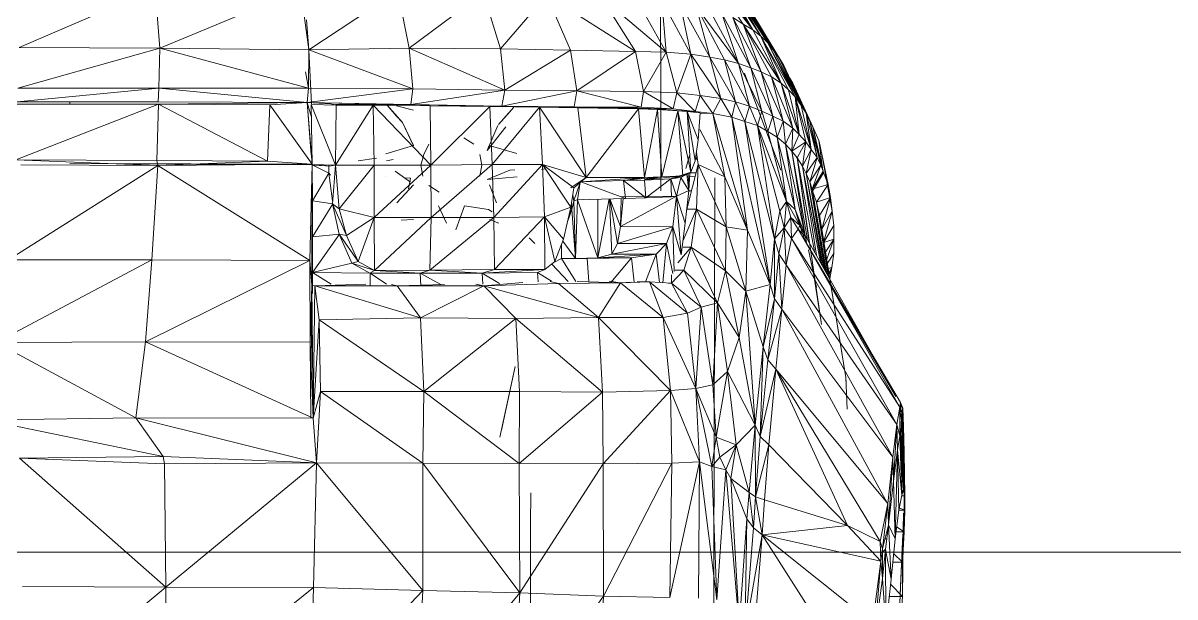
# Model space of a CAD drawing. Header units: inches. Extents: x 1747 to 7606, y -251 to 585.
# Drawn here: x 4778.48 to 4809.04, y -1.18 to 14.04 of the extents above; entities that cross this region are included whole.
import ezdxf

# ---------------------------------------------------------------- set-up
doc = ezdxf.new("R2010")
doc.units = ezdxf.units.IN
doc.header["$MEASUREMENT"] = 0
doc.linetypes.add('Aligning Line 1_8_', pattern=[0.25, 0.125, -0.125])
doc.linetypes.add('Grid Line 1_2_', pattern=[0.875, 0.5, -0.125, 0.125, -0.125])
for name, color, linetype, lineweight in [('0-3', 10, 'Continuous', 5), ('0-4', 7, 'Continuous', 9), ('A-FLOR-LEVL-1', 51, 'Grid Line 1_2_', 9), ('A-GENM', 5, 'Continuous', 9), ('G-ANNO-SYMB', 111, 'Aligning Line 1_8_', 9), ('G-ANNO-SYMB-1', 147, 'Aligning Line 1_8_', 9)]:
    doc.layers.add(name, color=color, linetype=linetype, lineweight=lineweight)

# ---------------------------------------------------------------- blocks, each defined once
blk = doc.blocks.new('CTR - 2nd Phase_rvt-2-BUILDING ELEVATION - NORTH')
at = {"layer": 'A-FLOR-LEVL-1'}
blk.add_line((-12558.481, 0), (-9609.49, 0), dxfattribs=at)
blk = doc.blocks.new('Land_Rover_Evoque_-_SUV_Car_Vehicle_Automobile_13067 - Land Rover EVOQUE_dwg-1230547-BUILDING ELEVATION - NORTH')
at = {"layer": 'A-GENM'}
for p, q in [((-12396.03, 15.885), (-12396.026, 12.101)), ((-12394.725, 15.335), (-12393.838, 14.01)), ((-12394.725, 15.335), (-12393.584, 13.859)), ((-12393.584, 13.859), (-12394.471, 15.185)), ((-12393.584, 13.859), (-12394.256, 15.034)), ((-12394.256, 15.034), (-12393.37, 13.69)), ((-12409.444, 14.943), (-12413.045, 13.384)), ((-12409.444, 14.943), (-12409.313, 13.367)), ((-12405.575, 14.925), (-12409.313, 13.367)), ((-12405.367, 13.33), (-12405.575, 14.925)), ((-12405.367, 13.33), (-12403.002, 14.889)), ((-12402.697, 13.37), (-12403.002, 14.889)), ((-12400.738, 14.833), (-12402.697, 13.37)), ((-12400.278, 13.353), (-12400.738, 14.833)), ((-12400.278, 13.353), (-12399.055, 14.777)), ((-12398.421, 13.316), (-12399.055, 14.777)), ((-12399.055, 14.777), (-12396.698, 13.28)), ((-12397.603, 14.721), (-12395.885, 13.263)), ((-12397.603, 14.721), (-12396.698, 13.28)), ((-12396.674, 14.684), (-12395.885, 13.263)), ((-12394.061, 14.864), (-12393.037, 13.311)), ((-12394.061, 14.864), (-12393.194, 13.52)), ((-12394.061, 14.864), (-12393.37, 13.69)), ((-12393.885, 14.675), (-12392.88, 13.103)), ((-12393.885, 14.675), (-12393.037, 13.311)), ((-12395.996, 14.629), (-12395.226, 13.207)), ((-12395.996, 14.629), (-12395.885, 13.263)), ((-12394.721, 13.133), (-12395.511, 14.554)), ((-12395.511, 14.554), (-12395.226, 13.207)), ((-12394.333, 13.058), (-12395.084, 14.479)), ((-12393.963, 12.964), (-12395.084, 14.479)), ((-12395.084, 14.479), (-12394.721, 13.133)), ((-12393.963, 12.964), (-12394.734, 14.386)), ((-12393.747, 14.486), (-12392.761, 12.914)), ((-12393.747, 14.486), (-12392.88, 13.103)), ((-12405.422, 14.119), (-12405.367, 13.33)), ((-12393.963, 12.964), (-12394.403, 14.292)), ((-12394.403, 14.292), (-12393.633, 12.852)), ((-12393.633, 12.852), (-12394.111, 14.18)), ((-12394.111, 14.18), (-12393.36, 12.74)), ((-12394.111, 14.18), (-12393.838, 14.01)), ((-12393.609, 14.316), (-12392.761, 12.914)), ((-12393.36, 12.74), (-12393.838, 14.01)), ((-12393.838, 14.01), (-12393.087, 12.607)), ((-12393.838, 14.01), (-12392.833, 12.438)), ((-12393.838, 14.01), (-12393.584, 13.859)), ((-12392.833, 12.438), (-12393.584, 13.859)), ((-12393.584, 13.859), (-12393.37, 13.69)), ((-12392.833, 12.438), (-12393.37, 13.69)), ((-12393.194, 13.52), (-12393.37, 13.69)), ((-12392.461, 12.079), (-12393.37, 13.69)), ((-12393.37, 13.69), (-12392.637, 12.268)), ((-12393.037, 13.311), (-12393.194, 13.52)), ((-12392.305, 11.851), (-12393.194, 13.52)), ((-12393.194, 13.52), (-12392.461, 12.079)), ((-12409.313, 13.367), (-12413.086, 12.308)), ((-12409.313, 13.367), (-12413.045, 13.384)), ((-12409.313, 13.367), (-12409.344, 12.31)), ((-12405.369, 12.312), (-12409.313, 13.367)), ((-12405.367, 13.33), (-12409.313, 13.367)), ((-12405.369, 12.312), (-12405.367, 13.33)), ((-12405.369, 12.312), (-12405.367, 13.33)), ((-12405.367, 13.33), (-12402.697, 13.37)), ((-12405.367, 13.33), (-12402.602, 12.294)), ((-12405.292, 11.89), (-12405.367, 13.33)), ((-12400.278, 13.353), (-12402.697, 13.37)), ((-12402.697, 13.37), (-12400.165, 12.258)), ((-12402.697, 13.37), (-12402.602, 12.294)), ((-12400.278, 13.353), (-12398.421, 13.316)), ((-12400.278, 13.353), (-12400.165, 12.258)), ((-12398.421, 13.316), (-12400.165, 12.258)), ((-12398.421, 13.316), (-12396.698, 13.28)), ((-12398.421, 13.316), (-12398.249, 12.24)), ((-12396.698, 13.28), (-12398.249, 12.24)), ((-12395.885, 13.263), (-12396.698, 13.28)), ((-12396.698, 13.28), (-12396.488, 12.223)), ((-12395.885, 13.263), (-12396.488, 12.223)), ((-12395.226, 13.207), (-12395.885, 13.263)), ((-12395.885, 13.263), (-12395.597, 12.186)), ((-12395.226, 13.207), (-12395.597, 12.186)), ((-12394.721, 13.133), (-12395.226, 13.207)), ((-12395.226, 13.207), (-12394.977, 12.112)), ((-12395.226, 13.207), (-12394.433, 12.038)), ((-12392.88, 13.103), (-12393.037, 13.311)), ((-12392.167, 11.643), (-12393.037, 13.311)), ((-12393.037, 13.311), (-12392.305, 11.851)), ((-12394.333, 13.058), (-12394.721, 13.133)), ((-12394.721, 13.133), (-12394.433, 12.038)), ((-12394.721, 13.133), (-12394.044, 11.944)), ((-12394.333, 13.058), (-12393.963, 12.964)), ((-12394.333, 13.058), (-12394.044, 11.944)), ((-12394.333, 13.058), (-12393.675, 11.831)), ((-12393.963, 12.964), (-12393.633, 12.852)), ((-12393.963, 12.964), (-12393.675, 11.831)), ((-12393.963, 12.964), (-12393.345, 11.699)), ((-12393.633, 12.852), (-12393.36, 12.74)), ((-12393.633, 12.852), (-12393.345, 11.699)), ((-12393.633, 12.852), (-12393.053, 11.568)), ((-12392.761, 12.914), (-12392.88, 13.103)), ((-12392.069, 11.435), (-12392.88, 13.103)), ((-12392.88, 13.103), (-12392.167, 11.643)), ((-12392.761, 12.914), (-12392.069, 11.435)), ((-12405.369, 12.312), (-12405.449, 12.743)), ((-12393.765, 12.61), (-12393.805, 12.704)), ((-12392.842, 10.131), (-12393.805, 12.704)), ((-12393.765, 12.61), (-12392.842, 10.131)), ((-12393.36, 12.74), (-12393.087, 12.607)), ((-12393.36, 12.74), (-12393.053, 11.568)), ((-12393.36, 12.74), (-12392.78, 11.436)), ((-12393.087, 12.607), (-12392.833, 12.438)), ((-12393.087, 12.607), (-12392.78, 11.436)), ((-12393.087, 12.607), (-12392.526, 11.247)), ((-12392.602, 12.573), (-12392.525, 12.44)), ((-12413.097, 11.944), (-12409.344, 12.31)), ((-12413.086, 12.308), (-12409.344, 12.31)), ((-12409.344, 12.31), (-12409.364, 11.945)), ((-12405.369, 12.312), (-12409.344, 12.31)), ((-12405.409, 11.927), (-12409.344, 12.31)), ((-12405.369, 12.312), (-12405.409, 11.927)), ((-12405.409, 11.927), (-12405.369, 12.312)), ((-12405.409, 11.927), (-12402.602, 12.294)), ((-12405.369, 12.312), (-12402.602, 12.294)), ((-12402.661, 11.872), (-12402.602, 12.294)), ((-12402.661, 11.872), (-12400.165, 12.258)), ((-12400.165, 12.258), (-12402.602, 12.294)), ((-12400.243, 11.835), (-12400.165, 12.258)), ((-12400.243, 11.835), (-12398.249, 12.24)), ((-12398.249, 12.24), (-12400.165, 12.258)), ((-12398.327, 11.818), (-12398.249, 12.24)), ((-12396.546, 11.801), (-12398.249, 12.24)), ((-12396.488, 12.223), (-12398.249, 12.24)), ((-12392.833, 12.438), (-12392.637, 12.268)), ((-12392.833, 12.438), (-12392.526, 11.247)), ((-12392.833, 12.438), (-12392.35, 11.077)), ((-12392.461, 12.079), (-12392.637, 12.268)), ((-12392.637, 12.268), (-12392.35, 11.077)), ((-12392.578, 12.522), (-12392.525, 12.44)), ((-12391.989, 11.283), (-12392.525, 12.44)), ((-12413.097, 11.944), (-12409.364, 11.945)), ((-12411.702, 11.886), (-12411.702, 11.944)), ((-12405.409, 11.927), (-12409.364, 11.945)), ((-12405.409, 11.927), (-12409.354, 11.887)), ((-12405.409, 11.927), (-12406.395, 11.87)), ((-12405.409, 11.927), (-12402.874, 11.872)), ((-12405.409, 11.927), (-12402.661, 11.872)), ((-12405.409, 11.927), (-12405.277, 10.295)), ((-12405.409, 11.927), (-12405.277, 10.295)), ((-12405.409, 11.927), (-12405.277, 10.295)), ((-12405.409, 11.927), (-12405.317, 10.792)), ((-12405.409, 11.927), (-12405.297, 10.539)), ((-12405.409, 11.927), (-12404.788, 11.89)), ((-12405.409, 11.927), (-12405.293, 11.54)), ((-12396.546, 11.801), (-12396.488, 12.223)), ((-12395.694, 11.764), (-12396.488, 12.223)), ((-12395.597, 12.186), (-12396.488, 12.223)), ((-12396.02, 9.585), (-12396.026, 12.101)), ((-12396.022, 10.065), (-12396.026, 12.101)), ((-12395.694, 11.764), (-12395.597, 12.186)), ((-12395.112, 11.69), (-12395.597, 12.186)), ((-12395.597, 12.186), (-12394.977, 12.112)), ((-12395.112, 11.69), (-12394.977, 12.112)), ((-12394.646, 11.634), (-12394.977, 12.112)), ((-12394.977, 12.112), (-12394.433, 12.038)), ((-12394.646, 11.634), (-12394.433, 12.038)), ((-12394.142, 11.541), (-12394.433, 12.038)), ((-12394.433, 12.038), (-12394.044, 11.944)), ((-12394.142, 11.541), (-12394.044, 11.944)), ((-12393.793, 11.428), (-12394.044, 11.944)), ((-12394.044, 11.944), (-12393.675, 11.831)), ((-12392.305, 11.851), (-12392.461, 12.079)), ((-12392.461, 12.079), (-12392.35, 11.077)), ((-12392.461, 12.079), (-12392.174, 10.888)), ((-12392.461, 12.079), (-12392.036, 10.68)), ((-12413.139, 10.406), (-12409.354, 11.887)), ((-12413.097, 11.886), (-12409.354, 11.887)), ((-12409.396, 10.389), (-12409.354, 11.887)), ((-12406.395, 11.87), (-12409.354, 11.887)), ((-12406.456, 10.371), (-12409.354, 11.887)), ((-12406.395, 11.87), (-12406.456, 10.371)), ((-12405.277, 10.295), (-12406.395, 11.87)), ((-12405.298, 11.878), (-12404.64, 11.859)), ((-12405.275, 10.265), (-12405.298, 11.878)), ((-12404.656, 10.264), (-12405.298, 11.878)), ((-12405.275, 10.283), (-12405.298, 11.878)), ((-12404.788, 11.89), (-12404.654, 11.871)), ((-12404.656, 10.264), (-12403.654, 11.859)), ((-12404.656, 10.264), (-12404.64, 11.859)), ((-12402.874, 11.872), (-12404.654, 11.872)), ((-12403.654, 11.859), (-12404.64, 11.859)), ((-12402.147, 11.84), (-12403.654, 11.859)), ((-12402.124, 10.264), (-12403.654, 11.859)), ((-12403.654, 11.859), (-12403.632, 10.264)), ((-12402.879, 11.4), (-12403.284, 11.859)), ((-12403.284, 11.859), (-12403.033, 11.571)), ((-12402.589, 11.725), (-12403.033, 11.84)), ((-12402.874, 11.872), (-12400.494, 11.836)), ((-12402.874, 11.872), (-12402.661, 11.872)), ((-12402.874, 11.872), (-12400.243, 11.835)), ((-12402.661, 11.872), (-12400.243, 11.835)), ((-12400.561, 11.821), (-12402.147, 11.84)), ((-12402.124, 10.264), (-12402.147, 11.84)), ((-12400.561, 11.821), (-12402.124, 10.264)), ((-12401.854, 11.837), (-12401.912, 11.84)), ((-12399.247, 11.803), (-12400.561, 11.821)), ((-12400.5, 10.284), (-12400.561, 11.821)), ((-12399.247, 11.803), (-12400.5, 10.284)), ((-12400.494, 11.836), (-12398.598, 11.799)), ((-12400.243, 11.835), (-12400.494, 11.836)), ((-12400.327, 11.342), (-12399.92, 11.803)), ((-12400.243, 11.835), (-12398.598, 11.799)), ((-12400.243, 11.835), (-12398.327, 11.818)), ((-12400.229, 11.817), (-12400.153, 11.822)), ((-12400.095, 11.61), (-12399.92, 11.803)), ((-12398.222, 11.784), (-12399.247, 11.803)), ((-12398.005, 9.939), (-12399.247, 11.803)), ((-12399.247, 11.803), (-12399.166, 10.285)), ((-12398.598, 11.799), (-12398.327, 11.818)), ((-12398.598, 11.799), (-12396.546, 11.801)), ((-12398.598, 11.799), (-12396.875, 11.782)), ((-12398.327, 11.818), (-12396.546, 11.801)), ((-12396.618, 11.765), (-12398.222, 11.784)), ((-12398.005, 9.939), (-12398.222, 11.784)), ((-12396.618, 11.765), (-12398.005, 9.939)), ((-12396.546, 11.801), (-12396.875, 11.782)), ((-12396.875, 11.782), (-12396.081, 11.745)), ((-12396.875, 11.782), (-12395.694, 11.764)), ((-12396.116, 11.747), (-12396.618, 11.765)), ((-12396.46, 9.94), (-12396.618, 11.765)), ((-12396.546, 11.801), (-12395.694, 11.764)), ((-12396.116, 11.747), (-12396.46, 9.94)), ((-12395.576, 11.71), (-12396.116, 11.747)), ((-12395.996, 9.96), (-12396.116, 11.747)), ((-12395.694, 11.764), (-12396.081, 11.745)), ((-12396.081, 11.745), (-12395.112, 11.69)), ((-12395.576, 11.71), (-12395.996, 9.96)), ((-12395.694, 11.764), (-12395.112, 11.69)), ((-12395.576, 11.71), (-12395.325, 11.692)), ((-12395.576, 11.71), (-12395.437, 9.981)), ((-12395.576, 11.71), (-12395.225, 10.078)), ((-12395.325, 11.692), (-12394.978, 11.654)), ((-12395.225, 10.078), (-12395.325, 11.692)), ((-12395.325, 11.692), (-12395.11, 10.385)), ((-12395.325, 11.692), (-12395.034, 10.943)), ((-12395.112, 11.69), (-12395.306, 11.69)), ((-12395.112, 11.69), (-12395.161, 11.674)), ((-12395.112, 11.69), (-12394.646, 11.634)), ((-12395.034, 10.943), (-12394.978, 11.654)), ((-12394.979, 11.645), (-12394.646, 11.634)), ((-12394.646, 11.634), (-12393.724, 8.542)), ((-12394.646, 11.634), (-12394.322, 9.962)), ((-12394.646, 11.634), (-12394.142, 11.541)), ((-12393.793, 11.428), (-12393.675, 11.831)), ((-12393.462, 11.315), (-12393.675, 11.831)), ((-12393.675, 11.831), (-12393.345, 11.699)), ((-12393.462, 11.315), (-12393.345, 11.699)), ((-12393.188, 11.164), (-12393.345, 11.699)), ((-12393.345, 11.699), (-12393.053, 11.568)), ((-12392.167, 11.643), (-12392.305, 11.851)), ((-12392.305, 11.851), (-12392.036, 10.68)), ((-12392.069, 11.435), (-12392.167, 11.643)), ((-12392.167, 11.643), (-12392.036, 10.68)), ((-12392.167, 11.643), (-12391.88, 10.471)), ((-12403.033, 11.571), (-12402.878, 11.398)), ((-12402.879, 11.4), (-12402.586, 10.784)), ((-12402.879, 11.4), (-12402.586, 10.784)), ((-12402.879, 11.4), (-12402.588, 10.786)), ((-12402.878, 11.398), (-12402.586, 10.784)), ((-12400.635, 10.652), (-12400.345, 11.322)), ((-12400.327, 11.342), (-12400.095, 11.61)), ((-12393.126, 7.103), (-12394.142, 11.541)), ((-12393.724, 8.542), (-12394.142, 11.541)), ((-12394.142, 11.541), (-12393.793, 11.428)), ((-12393.126, 7.103), (-12393.793, 11.428)), ((-12393.793, 11.428), (-12393.006, 8.316)), ((-12393.793, 11.428), (-12393.462, 11.315)), ((-12393.006, 8.316), (-12393.462, 11.315)), ((-12393.462, 11.315), (-12392.867, 9.048)), ((-12393.462, 11.315), (-12392.689, 9.301)), ((-12393.462, 11.315), (-12393.188, 11.164)), ((-12393.188, 11.164), (-12393.053, 11.568)), ((-12392.935, 11.013), (-12393.053, 11.568)), ((-12393.053, 11.568), (-12392.78, 11.436)), ((-12392.935, 11.013), (-12392.78, 11.436)), ((-12392.72, 10.824), (-12392.78, 11.436)), ((-12392.78, 11.436), (-12392.526, 11.247)), ((-12391.989, 11.283), (-12392.116, 11.512)), ((-12391.989, 11.283), (-12392.069, 11.435)), ((-12392.069, 11.435), (-12391.88, 10.471)), ((-12392.069, 11.435), (-12391.78, 10.263)), ((-12400.635, 10.652), (-12400.133, 11.284)), ((-12394.993, 11.217), (-12394.322, 9.962)), ((-12392.689, 9.301), (-12393.188, 11.164)), ((-12393.188, 11.164), (-12392.935, 11.013)), ((-12392.72, 10.824), (-12392.935, 11.013)), ((-12392.689, 9.301), (-12392.935, 11.013)), ((-12392.935, 11.013), (-12392.456, 9.092)), ((-12392.72, 10.824), (-12392.526, 11.247)), ((-12392.544, 10.635), (-12392.526, 11.247)), ((-12392.544, 10.635), (-12392.35, 11.077)), ((-12392.526, 11.247), (-12392.35, 11.077)), ((-12392.35, 11.077), (-12392.174, 10.888)), ((-12391.989, 11.283), (-12391.832, 10.923)), ((-12391.721, 10.112), (-12391.989, 11.283)), ((-12391.989, 11.283), (-12391.78, 10.263)), ((-12402.588, 10.786), (-12403.321, 10.572)), ((-12402.181, 10.823), (-12402.315, 10.553)), ((-12400.983, 10.823), (-12401.253, 10.996)), ((-12400.635, 10.652), (-12400.576, 10.785)), ((-12400.576, 10.785), (-12399.842, 10.574)), ((-12395.11, 10.385), (-12395.034, 10.943)), ((-12392.203, 8.442), (-12392.72, 10.824)), ((-12392.544, 10.635), (-12392.72, 10.824)), ((-12392.72, 10.824), (-12392.456, 9.092)), ((-12392.544, 10.635), (-12392.174, 10.888)), ((-12392.407, 10.465), (-12392.174, 10.888)), ((-12392.269, 10.238), (-12392.174, 10.888)), ((-12392.174, 10.888), (-12392.036, 10.68)), ((-12391.832, 10.923), (-12391.752, 10.562)), ((-12391.724, 10.13), (-12391.832, 10.923)), ((-12391.825, 10.894), (-12391.582, 9.751)), ((-12413.139, 10.406), (-12409.367, 10.254)), ((-12413.139, 10.406), (-12409.396, 10.389)), ((-12403.572, 10.457), (-12404.054, 10.379)), ((-12403.127, 10.419), (-12403.302, 10.381)), ((-12402.315, 10.553), (-12402.393, 10.266)), ((-12400.769, 10.266), (-12400.827, 10.554)), ((-12395.359, 10.175), (-12395.262, 10.52)), ((-12395.053, 10.406), (-12395.1, 10.457)), ((-12395.056, 10.422), (-12395.099, 10.468)), ((-12395.081, 10.602), (-12395.037, 10.288)), ((-12392.407, 10.465), (-12392.544, 10.635)), ((-12392.129, 8.296), (-12392.544, 10.635)), ((-12392.203, 8.442), (-12392.544, 10.635)), ((-12392.165, 8.786), (-12392.407, 10.465)), ((-12392.407, 10.465), (-12391.76, 6.045)), ((-12391.948, 7.975), (-12392.407, 10.465)), ((-12392.407, 10.465), (-12392.269, 10.238)), ((-12392.407, 10.465), (-12392.088, 8.222)), ((-12392.269, 10.238), (-12392.036, 10.68)), ((-12392.17, 10.049), (-12392.036, 10.68)), ((-12392.17, 10.049), (-12391.88, 10.471)), ((-12392.072, 9.821), (-12391.88, 10.471)), ((-12392.036, 10.68), (-12391.88, 10.471)), ((-12391.88, 10.471), (-12391.78, 10.263)), ((-12391.752, 10.562), (-12391.69, 10.221)), ((-12391.752, 10.562), (-12391.48, 9.049)), ((-12391.752, 10.562), (-12391.582, 9.751)), ((-12391.752, 10.562), (-12391.705, 10.329)), ((-12413.328, 7.755), (-12409.367, 10.254)), ((-12413.003, 10.272), (-12409.367, 10.254)), ((-12413.003, 10.272), (-12409.367, 10.254)), ((-12413.003, 10.272), (-12409.367, 10.254)), ((-12405.277, 10.295), (-12411.705, 10.313)), ((-12405.276, 10.276), (-12411.705, 10.313)), ((-12409.367, 10.254), (-12409.527, 7.757)), ((-12406.456, 10.371), (-12409.396, 10.389)), ((-12409.367, 10.254), (-12409.396, 10.389)), ((-12406.456, 10.371), (-12409.367, 10.254)), ((-12405.277, 10.295), (-12409.367, 10.254)), ((-12405.277, 10.295), (-12409.367, 10.254)), ((-12405.277, 10.295), (-12409.367, 10.254)), ((-12405.339, 7.739), (-12409.367, 10.254)), ((-12405.281, 10.295), (-12406.456, 10.371)), ((-12405.277, 10.295), (-12405.339, 7.739)), ((-12405.276, 10.276), (-12405.282, 7.087)), ((-12405.277, 10.295), (-12405.276, 10.276)), ((-12405.276, 10.276), (-12404.828, 10.053)), ((-12404.831, 10.245), (-12405.275, 10.283)), ((-12404.656, 10.264), (-12405.275, 10.283)), ((-12405.275, 10.283), (-12405.275, 10.265)), ((-12405.275, 10.265), (-12405.27, 9.323)), ((-12404.9, 10.248), (-12405.275, 10.265)), ((-12404.831, 10.245), (-12404.656, 10.264)), ((-12404.828, 10.269), (-12404.828, 10.053)), ((-12404.656, 10.264), (-12404.732, 9.246)), ((-12404.656, 10.264), (-12403.632, 10.264)), ((-12404.656, 10.264), (-12404.556, 9.111)), ((-12403.632, 10.264), (-12404.556, 9.111)), ((-12402.124, 10.264), (-12403.632, 10.264)), ((-12403.632, 10.264), (-12403.628, 8.881)), ((-12402.124, 10.264), (-12403.628, 8.881)), ((-12403.068, 10.111), (-12402.67, 9.812)), ((-12402.393, 10.266), (-12402.334, 9.977)), ((-12400.5, 10.284), (-12402.124, 10.264)), ((-12402.124, 10.264), (-12402.12, 8.881)), ((-12400.5, 10.284), (-12402.12, 8.881)), ((-12400.769, 10.266), (-12400.826, 9.978)), ((-12400.634, 9.883), (-12400.034, 10.132)), ((-12399.166, 10.285), (-12400.5, 10.284)), ((-12400.458, 8.882), (-12400.5, 10.284)), ((-12399.166, 10.285), (-12400.458, 8.882)), ((-12400.034, 10.132), (-12399.899, 10.147)), ((-12399.188, 10.153), (-12399.105, 10.17)), ((-12398.005, 9.939), (-12399.166, 10.285)), ((-12399.166, 10.285), (-12398.334, 9.67)), ((-12399.166, 10.285), (-12398.41, 9.152)), ((-12399.166, 10.285), (-12399.106, 8.901)), ((-12395.037, 10.288), (-12395.33, 9.096)), ((-12395.225, 10.078), (-12395.11, 10.385)), ((-12395.079, 9.096), (-12395.037, 10.288)), ((-12394.287, 8.635), (-12395.037, 10.288)), ((-12394.322, 9.962), (-12395.037, 10.288)), ((-12391.893, 7.877), (-12392.269, 10.238)), ((-12391.787, 7.688), (-12392.269, 10.238)), ((-12392.269, 10.238), (-12392.17, 10.049)), ((-12392.072, 9.821), (-12391.78, 10.263)), ((-12392.011, 9.632), (-12391.78, 10.263)), ((-12392.011, 9.632), (-12391.721, 10.112)), ((-12391.721, 10.112), (-12391.78, 10.263)), ((-12391.717, 10.101), (-12391.582, 9.751)), ((-12391.69, 10.221), (-12391.48, 9.049)), ((-12404.828, 10.053), (-12405.27, 9.323)), ((-12404.828, 10.053), (-12404.739, 9.325)), ((-12404.828, 10.053), (-12404.792, 10.001)), ((-12403.319, 9.957), (-12403.321, 9.959)), ((-12402.662, 9.92), (-12402.804, 9.928)), ((-12402.662, 9.92), (-12402.722, 9.642)), ((-12400.634, 9.883), (-12399.84, 9.959)), ((-12398.005, 9.939), (-12398.412, 9.67)), ((-12398.005, 9.939), (-12398.334, 9.67)), ((-12398.33, 9.325), (-12398.163, 9.811)), ((-12398.234, 9.344), (-12398.16, 9.813)), ((-12396.959, 9.384), (-12398.149, 9.821)), ((-12397.021, 9.864), (-12398.145, 9.825)), ((-12396.46, 9.94), (-12398.144, 9.826)), ((-12396.46, 9.94), (-12398.005, 9.939)), ((-12395.996, 9.96), (-12397.021, 9.864)), ((-12396.46, 9.94), (-12397.021, 9.864)), ((-12396.458, 9.865), (-12397.018, 9.864)), ((-12396.418, 9.403), (-12397.018, 9.864)), ((-12396.959, 9.384), (-12397.018, 9.864)), ((-12395.996, 9.96), (-12396.46, 9.94)), ((-12395.996, 9.96), (-12396.46, 9.884)), ((-12395.763, 9.904), (-12396.458, 9.865)), ((-12396.418, 9.403), (-12396.458, 9.865)), ((-12396.418, 9.403), (-12395.763, 9.904)), ((-12395.437, 9.981), (-12396.396, 9.89)), ((-12395.996, 9.96), (-12395.437, 9.981)), ((-12395.225, 10.078), (-12395.766, 9.904)), ((-12395.437, 9.981), (-12395.766, 9.904)), ((-12395.493, 9.944), (-12395.763, 9.904)), ((-12395.607, 9.443), (-12395.763, 9.904)), ((-12395.743, 9.424), (-12395.763, 9.904)), ((-12395.607, 9.443), (-12395.493, 9.944)), ((-12395.225, 10.078), (-12395.496, 9.944)), ((-12395.28, 9.598), (-12395.493, 9.944)), ((-12395.437, 9.981), (-12395.225, 10.078)), ((-12395.28, 9.598), (-12395.338, 10.022)), ((-12395.28, 9.598), (-12395.296, 10.042)), ((-12395.28, 9.598), (-12395.256, 10.062)), ((-12395.119, 9.957), (-12395.261, 9.974)), ((-12395.251, 10.064), (-12395.092, 10.064)), ((-12394.619, -0.556), (-12394.595, 9.935)), ((-12394.287, 8.635), (-12394.322, 9.962)), ((-12393.724, 8.542), (-12394.322, 9.962)), ((-12391.75, 7.623), (-12392.17, 10.049)), ((-12391.705, 7.543), (-12392.17, 10.049)), ((-12392.17, 10.049), (-12392.072, 9.821)), ((-12392.011, 9.632), (-12392.072, 9.821)), ((-12391.67, 7.48), (-12392.072, 9.821)), ((-12391.998, 9.582), (-12391.708, 10.062)), ((-12403.028, 9.266), (-12402.586, 9.749)), ((-12402.18, 9.729), (-12401.908, 9.555)), ((-12400.38, 9.268), (-12400.574, 9.747)), ((-12398.334, 9.67), (-12398.41, 9.152)), ((-12395.607, 9.443), (-12395.28, 9.598)), ((-12395.374, 8.733), (-12395.28, 9.598)), ((-12395.282, 9.584), (-12395.21, 9.584)), ((-12392.011, 9.632), (-12391.628, 7.406)), ((-12392.011, 9.632), (-12391.653, 7.45)), ((-12391.616, 7.385), (-12391.998, 9.582)), ((-12391.996, 9.586), (-12391.893, 9.29)), ((-12391.959, 9.646), (-12391.582, 9.751)), ((-12391.893, 9.29), (-12391.582, 9.751)), ((-12391.521, 9.41), (-12391.582, 9.751)), ((-12405.27, 9.323), (-12405.269, 8.363)), ((-12405.27, 9.323), (-12404.729, 9.246)), ((-12404.729, 9.246), (-12405.269, 8.363)), ((-12404.556, 8.44), (-12404.732, 9.246)), ((-12404.362, 8.401), (-12404.732, 9.246)), ((-12404.556, 9.111), (-12404.732, 9.246)), ((-12401.927, 9.192), (-12401.926, 9.19)), ((-12401.927, 9.192), (-12401.926, 9.19)), ((-12401.714, 8.729), (-12401.926, 9.19)), ((-12401.461, 8.556), (-12401.231, 9.191)), ((-12401.461, 8.555), (-12401.23, 9.19)), ((-12401.231, 9.191), (-12400.592, 9.094)), ((-12398.394, 9.26), (-12398.388, 9.094)), ((-12398.33, 9.325), (-12398.388, 9.094)), ((-12398.33, 9.325), (-12398.363, 9.469)), ((-12398.234, 9.344), (-12398.33, 9.325)), ((-12398.288, 7.788), (-12398.33, 9.325)), ((-12398.288, 7.788), (-12398.234, 9.344)), ((-12396.959, 9.384), (-12398.234, 9.344)), ((-12398.08, 9.356), (-12398.234, 9.344)), ((-12397.691, 7.809), (-12398.234, 9.344)), ((-12397.691, 7.809), (-12397.694, 9.361)), ((-12397.691, 7.809), (-12397.392, 9.37)), ((-12397.325, 7.905), (-12397.384, 9.371)), ((-12397.379, 9.371), (-12397.171, 8.194)), ((-12397.373, 9.371), (-12397.095, 8.637)), ((-12395.607, 9.443), (-12397.095, 8.637)), ((-12397.023, 9.382), (-12397.095, 8.637)), ((-12397.078, 9.38), (-12397.095, 8.637)), ((-12395.607, 9.443), (-12397.076, 9.424)), ((-12396.418, 9.403), (-12396.959, 9.384)), ((-12395.743, 9.424), (-12396.418, 9.403)), ((-12395.607, 9.443), (-12395.743, 9.424)), ((-12395.607, 9.443), (-12395.702, 8.636)), ((-12395.607, 9.443), (-12395.488, 7.888)), ((-12395.607, 9.443), (-12395.374, 8.733)), ((-12392.867, 9.048), (-12392.689, 9.301)), ((-12392.751, 8.607), (-12392.689, 9.301)), ((-12392.34, 8.67), (-12392.689, 9.301)), ((-12392.574, 8.878), (-12392.689, 9.301)), ((-12392.689, 9.301), (-12392.456, 9.092)), ((-12391.521, 9.41), (-12391.893, 9.29)), ((-12391.588, 7.335), (-12391.893, 9.29)), ((-12391.812, 8.929), (-12391.893, 9.29)), ((-12391.893, 9.29), (-12391.553, 7.273)), ((-12391.893, 9.29), (-12391.569, 7.302)), ((-12391.521, 9.41), (-12391.812, 8.929)), ((-12391.751, 8.569), (-12391.521, 9.41)), ((-12391.48, 9.049), (-12391.521, 9.41)), ((-12403.628, 8.881), (-12404.556, 9.111)), ((-12404.362, 8.401), (-12404.556, 9.111)), ((-12403.628, 8.881), (-12404.362, 8.401)), ((-12403.628, 8.881), (-12404.052, 7.709)), ((-12403.628, 8.881), (-12402.12, 8.881)), ((-12403.628, 8.881), (-12403.625, 7.478)), ((-12402.12, 8.881), (-12403.625, 7.478)), ((-12400.458, 8.882), (-12402.157, 7.479)), ((-12402.12, 8.881), (-12402.157, 7.479)), ((-12400.458, 8.882), (-12402.12, 8.881)), ((-12400.592, 9.094), (-12400.502, 9.026)), ((-12399.106, 8.901), (-12400.458, 8.882)), ((-12400.436, 7.499), (-12400.458, 8.882)), ((-12399.106, 8.901), (-12400.436, 7.499)), ((-12398.41, 9.152), (-12399.106, 8.901)), ((-12399.106, 8.901), (-12398.602, 8.306)), ((-12399.106, 8.901), (-12398.832, 7.71)), ((-12399.106, 8.901), (-12399.102, 7.499)), ((-12398.41, 9.152), (-12398.602, 8.306)), ((-12398.388, 9.094), (-12398.492, 8.789)), ((-12398.388, 9.094), (-12398.439, 9.024)), ((-12398.388, 9.094), (-12398.408, 9.165)), ((-12398.288, 7.788), (-12398.388, 9.094)), ((-12395.079, 9.096), (-12395.439, 8.256)), ((-12395.342, 9.027), (-12395.33, 9.096)), ((-12395.079, 9.096), (-12395.33, 9.096)), ((-12395.217, 8.096), (-12395.079, 9.096)), ((-12394.309, 7.463), (-12395.079, 9.096)), ((-12394.287, 8.635), (-12395.079, 9.096)), ((-12393.006, 8.316), (-12392.867, 9.048)), ((-12392.751, 8.607), (-12392.867, 9.048)), ((-12392.574, 8.878), (-12392.751, 8.607)), ((-12392.34, 8.67), (-12392.574, 8.878)), ((-12392.381, 8.571), (-12392.574, 8.878)), ((-12392.574, 8.878), (-12392.559, 8.319)), ((-12392.289, 8.579), (-12392.456, 9.092)), ((-12392.203, 8.442), (-12392.456, 9.092)), ((-12392.34, 8.67), (-12392.456, 9.092)), ((-12391.812, 8.929), (-12391.12, 4.632)), ((-12391.812, 8.929), (-12391.537, 7.244)), ((-12391.751, 8.569), (-12391.812, 8.929)), ((-12391.751, 8.569), (-12391.48, 9.049)), ((-12391.48, 9.049), (-12391.7, 8.243)), ((-12391.48, 9.049), (-12391.437, 8.67)), ((-12402.911, 8.805), (-12402.59, 8.824)), ((-12400.321, 8.729), (-12400.572, 8.826)), ((-12397.095, 8.637), (-12397.171, 8.194)), ((-12395.702, 8.636), (-12397.171, 8.194)), ((-12395.702, 8.636), (-12397.095, 8.637)), ((-12395.875, 8.194), (-12395.702, 8.636)), ((-12395.668, 7.451), (-12395.702, 8.636)), ((-12395.702, 8.636), (-12395.488, 7.888)), ((-12395.488, 7.888), (-12395.374, 8.733)), ((-12394.309, 7.463), (-12394.287, 8.635)), ((-12393.767, 6.927), (-12394.287, 8.635)), ((-12394.287, 8.635), (-12393.724, 8.542)), ((-12392.751, 8.607), (-12393.006, 8.316)), ((-12392.751, 8.607), (-12392.89, 7.913)), ((-12392.559, 8.319), (-12392.751, 8.607)), ((-12392.751, 8.607), (-12392.697, 7.624)), ((-12392.381, 8.571), (-12392.559, 8.319)), ((-12392.34, 8.67), (-12392.381, 8.571)), ((-12392.381, 8.571), (-12389.79, 4.136)), ((-12392.381, 8.571), (-12389.664, 3.971)), ((-12392.167, 8.362), (-12392.381, 8.571)), ((-12392.381, 8.571), (-12389.685, 3.854)), ((-12392.188, 8.243), (-12392.34, 8.67)), ((-12392.167, 8.362), (-12392.34, 8.67)), ((-12391.751, 8.569), (-12391.12, 4.632)), ((-12391.698, 8.229), (-12391.437, 8.67)), ((-12391.437, 8.67), (-12391.435, 8.309)), ((-12405.269, 8.363), (-12404.553, 8.44)), ((-12405.269, 8.363), (-12405.267, 7.421)), ((-12404.553, 8.44), (-12405.267, 7.421)), ((-12404.052, 7.709), (-12404.556, 8.44)), ((-12404.362, 8.401), (-12404.556, 8.44)), ((-12404.225, 7.671), (-12404.556, 8.439)), ((-12404.052, 7.709), (-12404.362, 8.401)), ((-12399.371, 8.191), (-12399.515, 8.337)), ((-12398.602, 8.306), (-12398.832, 7.71)), ((-12398.288, 7.788), (-12398.621, 8.256)), ((-12393.767, 6.927), (-12393.724, 8.542)), ((-12393.126, 7.103), (-12393.724, 8.542)), ((-12393.126, 7.103), (-12393.006, 8.316)), ((-12393.011, 6.719), (-12393.006, 8.316)), ((-12392.89, 7.913), (-12393.006, 8.316)), ((-12392.559, 8.319), (-12392.697, 7.624)), ((-12392.559, 8.319), (-12389.685, 3.854)), ((-12392.559, 8.319), (-12389.765, 3.39)), ((-12392.155, 8.227), (-12392.203, 8.442)), ((-12392.167, 8.362), (-12389.814, 4.189)), ((-12391.695, 8.214), (-12391.435, 8.309)), ((-12391.435, 8.309), (-12391.654, 7.962)), ((-12391.435, 8.309), (-12391.623, 7.772)), ((-12391.435, 8.309), (-12391.432, 7.929)), ((-12398.656, 7.788), (-12398.657, 8.164)), ((-12397.325, 7.905), (-12395.875, 8.194)), ((-12397.325, 7.905), (-12397.171, 8.194)), ((-12395.875, 8.194), (-12397.171, 8.194)), ((-12396.144, 7.905), (-12395.875, 8.194)), ((-12395.971, 7.148), (-12395.875, 8.194)), ((-12395.875, 8.194), (-12395.707, 7.398)), ((-12395.217, 8.096), (-12395.577, 7.673)), ((-12395.217, 8.096), (-12395.428, 8.096)), ((-12395.412, 7.481), (-12395.217, 8.096)), ((-12394.524, 6.616), (-12395.217, 8.096)), ((-12394.309, 7.463), (-12395.217, 8.096)), ((-12391.895, 7.022), (-12392.107, 8.019)), ((-12391.972, 7.407), (-12392.107, 8.019)), ((-12413.661, 5.565), (-12409.527, 7.757)), ((-12413.328, 7.755), (-12409.527, 7.757)), ((-12409.527, 7.757), (-12409.696, 5.586)), ((-12405.339, 7.739), (-12409.696, 5.586)), ((-12405.339, 7.739), (-12409.527, 7.757)), ((-12405.339, 7.739), (-12405.282, 7.087)), ((-12405.339, 7.739), (-12405.325, 5.569)), ((-12405.267, 7.421), (-12404.223, 7.671)), ((-12404.052, 7.709), (-12404.225, 7.671)), ((-12403.625, 7.478), (-12404.225, 7.671)), ((-12403.742, 7.402), (-12404.223, 7.67)), ((-12403.625, 7.478), (-12404.052, 7.709)), ((-12398.832, 7.71), (-12399.102, 7.499)), ((-12398.485, 7.183), (-12398.917, 7.643)), ((-12398.656, 7.788), (-12398.867, 7.683)), ((-12398.656, 7.788), (-12397.979, 7.788)), ((-12398.656, 7.788), (-12398.28, 7.183)), ((-12398.288, 7.788), (-12397.691, 7.809)), ((-12398.288, 7.788), (-12396.801, 7.808)), ((-12397.979, 7.788), (-12396.801, 7.808)), ((-12397.979, 7.788), (-12397.931, 7.184)), ((-12397.691, 7.809), (-12396.144, 7.905)), ((-12397.691, 7.809), (-12397.325, 7.905)), ((-12396.801, 7.808), (-12397.691, 7.809)), ((-12396.801, 7.808), (-12397.354, 7.158)), ((-12396.144, 7.905), (-12397.325, 7.905)), ((-12396.801, 7.808), (-12396.144, 7.905)), ((-12396.801, 7.808), (-12396.728, 7.161)), ((-12396.144, 7.905), (-12396.431, 7.171)), ((-12396.144, 7.905), (-12396.055, 7.154)), ((-12392.89, 7.913), (-12393.011, 6.719)), ((-12392.697, 7.624), (-12392.89, 7.913)), ((-12392.817, 6.45), (-12392.89, 7.913)), ((-12391.606, 7.666), (-12391.432, 7.929)), ((-12391.432, 7.929), (-12391.487, 7.549)), ((-12405.267, 7.421), (-12405.265, 6.862)), ((-12403.739, 7.402), (-12405.267, 7.421)), ((-12404.766, 7.113), (-12405.267, 7.421)), ((-12403.625, 7.478), (-12403.742, 7.402)), ((-12402.408, 7.403), (-12403.739, 7.402)), ((-12402.408, 7.403), (-12403.739, 7.402)), ((-12403.3, 7.108), (-12403.739, 7.402)), ((-12403.739, 7.402), (-12403.738, 7.068)), ((-12402.157, 7.479), (-12403.625, 7.478)), ((-12403.625, 7.478), (-12402.408, 7.403)), ((-12402.157, 7.479), (-12402.408, 7.403)), ((-12400.762, 7.403), (-12402.405, 7.403)), ((-12401.865, 7.107), (-12402.405, 7.403)), ((-12402.405, 7.403), (-12402.391, 7.069)), ((-12400.765, 7.403), (-12402.405, 7.403)), ((-12400.436, 7.499), (-12402.157, 7.479)), ((-12402.157, 7.479), (-12400.765, 7.403)), ((-12399.102, 7.499), (-12400.765, 7.403)), ((-12400.436, 7.499), (-12400.765, 7.403)), ((-12399.293, 7.423), (-12400.762, 7.403)), ((-12400.302, 7.131), (-12400.762, 7.403)), ((-12400.762, 7.403), (-12400.75, 7.115)), ((-12399.102, 7.499), (-12400.436, 7.499)), ((-12399.102, 7.499), (-12399.296, 7.423)), ((-12398.926, 7.194), (-12399.293, 7.423)), ((-12399.293, 7.423), (-12399.277, 7.172)), ((-12395.743, 7.134), (-12395.412, 7.481)), ((-12395.743, 7.134), (-12395.742, 7.36)), ((-12395.412, 7.481), (-12395.646, 7.481)), ((-12394.951, 6.5), (-12395.412, 7.481)), ((-12394.524, 6.616), (-12395.412, 7.481)), ((-12394.524, 6.616), (-12394.309, 7.463)), ((-12393.767, 6.927), (-12394.309, 7.463)), ((-12393.945, 5.696), (-12394.309, 7.463)), ((-12392.697, 7.624), (-12392.817, 6.45)), ((-12389.765, 3.39), (-12392.697, 7.624)), ((-12392.697, 7.624), (-12389.865, 2.524)), ((-12391.76, 6.045), (-12391.972, 7.407)), ((-12391.895, 7.022), (-12391.972, 7.407)), ((-12391.582, 7.524), (-12391.487, 7.549)), ((-12391.487, 7.549), (-12391.563, 7.405)), ((-12391.487, 7.549), (-12391.556, 7.363)), ((-12391.487, 7.549), (-12391.54, 7.265)), ((-12405.282, 7.087), (-12405.325, 5.569)), ((-12405.299, 4.867), (-12405.282, 7.087)), ((-12405.251, 3.561), (-12405.282, 7.087)), ((-12405.282, 7.087), (-12405.206, 7.067)), ((-12405.251, 3.561), (-12405.206, 7.067)), ((-12405.206, 7.067), (-12403.854, 7.108)), ((-12405.206, 7.067), (-12403.019, 7.069)), ((-12405.206, 7.067), (-12405.092, 6.163)), ((-12405.206, 7.067), (-12402.403, 6.222)), ((-12403.019, 7.069), (-12403.173, 7.107)), ((-12401.762, 7.107), (-12403.019, 7.069)), ((-12400.717, 7.07), (-12403.019, 7.069)), ((-12403.019, 7.069), (-12402.403, 6.222)), ((-12400.717, 7.07), (-12402.403, 6.222)), ((-12400.717, 7.07), (-12400.936, 7.109)), ((-12399.683, 7.156), (-12400.717, 7.07)), ((-12398.743, 7.13), (-12400.717, 7.07)), ((-12400.717, 7.07), (-12399.868, 6.205)), ((-12400.717, 7.07), (-12397.682, 6.226)), ((-12398.963, 7.181), (-12398.743, 7.13)), ((-12397.098, 7.151), (-12398.743, 7.13)), ((-12398.743, 7.13), (-12397.682, 6.226)), ((-12397.098, 7.151), (-12398.246, 7.183)), ((-12397.098, 7.151), (-12397.682, 6.226)), ((-12397.098, 7.151), (-12397.396, 7.19)), ((-12396.324, 7.171), (-12397.098, 7.151)), ((-12396.806, 7.164), (-12397.098, 7.151)), ((-12397.098, 7.151), (-12395.96, 6.228)), ((-12396.324, 7.171), (-12396.653, 7.171)), ((-12395.743, 7.134), (-12396.324, 7.171)), ((-12396.324, 7.171), (-12395.96, 6.228)), ((-12396.324, 7.171), (-12395.32, 6.345)), ((-12395.743, 7.134), (-12395.817, 7.134)), ((-12394.951, 6.5), (-12395.743, 7.134)), ((-12395.743, 7.134), (-12395.32, 6.345)), ((-12393.767, 6.927), (-12393.126, 7.103)), ((-12393.306, 5.448), (-12393.126, 7.103)), ((-12393.011, 6.719), (-12393.126, 7.103)), ((-12393.767, 6.927), (-12393.945, 5.696)), ((-12393.306, 5.448), (-12393.767, 6.927)), ((-12393.524, 3.372), (-12393.767, 6.927)), ((-12394.951, 6.5), (-12395.32, 6.345)), ((-12394.951, 6.5), (-12395.092, 4.347)), ((-12394.951, 6.5), (-12394.524, 6.616)), ((-12394.951, 6.5), (-12394.646, 4.444)), ((-12394.646, 4.444), (-12394.524, 6.616)), ((-12394.257, 4.792), (-12394.524, 6.616)), ((-12394.524, 6.616), (-12393.945, 5.696)), ((-12393.011, 6.719), (-12393.306, 5.448)), ((-12393.011, 6.719), (-12393.189, 5.103)), ((-12392.817, 6.45), (-12393.189, 5.103)), ((-12392.817, 6.45), (-12393.011, 6.719)), ((-12392.817, 6.45), (-12392.977, 4.854)), ((-12389.865, 2.524), (-12392.817, 6.45)), ((-12392.817, 6.45), (-12390.007, 1.297)), ((-12405.251, 3.561), (-12405.092, 6.163)), ((-12405.092, 6.163), (-12402.403, 6.222)), ((-12405.092, 6.163), (-12405.057, 4.261)), ((-12405.092, 6.163), (-12402.311, 4.263)), ((-12402.403, 6.222), (-12399.868, 6.205)), ((-12402.403, 6.222), (-12402.311, 4.263)), ((-12399.868, 6.205), (-12402.311, 4.263)), ((-12399.868, 6.205), (-12397.682, 6.226)), ((-12399.868, 6.205), (-12399.776, 4.265)), ((-12399.868, 6.205), (-12397.57, 4.247)), ((-12397.682, 6.226), (-12395.96, 6.228)), ((-12397.682, 6.226), (-12397.57, 4.247)), ((-12397.682, 6.226), (-12395.77, 4.288)), ((-12395.96, 6.228), (-12395.32, 6.345)), ((-12395.96, 6.228), (-12395.77, 4.288)), ((-12395.96, 6.228), (-12395.092, 4.347)), ((-12395.32, 6.345), (-12395.092, 4.347)), ((-12413.661, 5.565), (-12409.696, 5.586)), ((-12409.952, 3.569), (-12413.661, 5.565)), ((-12409.952, 3.569), (-12409.696, 5.586)), ((-12405.251, 3.561), (-12409.696, 5.586)), ((-12405.325, 5.569), (-12409.696, 5.586)), ((-12405.251, 3.561), (-12405.325, 5.569)), ((-12405.309, 3.571), (-12405.325, 5.569)), ((-12394.257, 4.792), (-12393.945, 5.696)), ((-12393.524, 3.372), (-12393.945, 5.696)), ((-12393.306, 5.448), (-12393.524, 3.372)), ((-12393.389, 3.075), (-12393.306, 5.448)), ((-12393.189, 5.103), (-12393.306, 5.448)), ((-12400.295, 3.053), (-12399.889, 4.925)), ((-12400.253, 3.244), (-12399.889, 4.925)), ((-12393.189, 5.103), (-12393.389, 3.075)), ((-12392.977, 4.854), (-12393.189, 5.103)), ((-12394.257, 4.792), (-12394.646, 4.444)), ((-12394.552, 3.052), (-12394.257, 4.792)), ((-12393.524, 3.372), (-12394.257, 4.792)), ((-12394.029, 2.852), (-12394.257, 4.792)), ((-12392.977, 4.854), (-12393.389, 3.075)), ((-12392.977, 4.854), (-12393.157, 2.854)), ((-12390.201, 0.283), (-12392.977, 4.854)), ((-12390.005, 1.293), (-12392.977, 4.854)), ((-12392.977, 4.854), (-12391.072, 0.714)), ((-12391.12, 4.632), (-12391.083, 3.794)), ((-12391.12, 4.632), (-12391.111, 4.499)), ((-12397.57, 4.247), (-12395.77, 4.288)), ((-12397.555, 2.345), (-12395.77, 4.288)), ((-12395.77, 4.288), (-12395.092, 4.347)), ((-12395.77, 4.288), (-12395.736, 2.367)), ((-12395.77, 4.288), (-12394.999, 2.397)), ((-12394.646, 4.444), (-12395.092, 4.347)), ((-12394.552, 3.052), (-12395.092, 4.347)), ((-12394.999, 2.397), (-12395.092, 4.347)), ((-12395.092, 4.347), (-12394.67, 2.273)), ((-12394.552, 3.052), (-12394.646, 4.444)), ((-12405.251, 3.561), (-12405.057, 4.261)), ((-12405.158, 2.369), (-12405.057, 4.261)), ((-12405.057, 4.261), (-12402.311, 4.263)), ((-12405.057, 4.261), (-12402.334, 2.361)), ((-12402.311, 4.263), (-12402.334, 2.361)), ((-12402.311, 4.263), (-12399.776, 4.265)), ((-12402.311, 4.263), (-12399.781, 2.353)), ((-12399.781, 2.353), (-12399.776, 4.265)), ((-12399.781, 2.353), (-12397.57, 4.247)), ((-12399.776, 4.265), (-12397.57, 4.247)), ((-12397.57, 4.247), (-12397.555, 2.345)), ((-12389.685, 3.854), (-12389.765, 3.39)), ((-12389.685, 3.854), (-12389.687, 3.085)), ((-12389.686, 3.575), (-12389.645, 3.702)), ((-12389.686, 3.575), (-12389.645, 3.702)), ((-12389.664, 3.971), (-12389.685, 3.854)), ((-12389.685, 3.854), (-12389.645, 3.702)), ((-12389.667, 3.925), (-12389.605, 3.819)), ((-12389.665, 3.925), (-12389.605, 3.819)), ((-12389.605, 3.819), (-12389.664, 3.971)), ((-12389.664, 3.971), (-12389.645, 3.702)), ((-12389.605, 3.819), (-12389.645, 3.702)), ((-12389.645, 3.702), (-12389.625, 3.569)), ((-12389.591, 1.637), (-12389.645, 3.702)), ((-12389.645, 3.702), (-12389.625, 3.569)), ((-12389.605, 3.819), (-12389.625, 3.569)), ((-12389.585, 3.341), (-12389.605, 3.819)), ((-12389.605, 3.819), (-12389.587, 3.08)), ((-12409.952, 3.569), (-12413.916, 3.51)), ((-12409.229, 2.54), (-12413.916, 3.51)), ((-12405.251, 3.561), (-12409.952, 3.569)), ((-12405.158, 2.369), (-12409.952, 3.569)), ((-12409.952, 3.569), (-12409.229, 2.54)), ((-12405.251, 3.561), (-12405.309, 3.571)), ((-12405.251, 3.561), (-12405.158, 2.369)), ((-12393.524, 3.372), (-12394.029, 2.852)), ((-12393.524, 3.372), (-12393.683, 1.584)), ((-12393.389, 3.075), (-12393.524, 3.372)), ((-12393.509, 1.469), (-12393.524, 3.372)), ((-12389.765, 3.39), (-12389.865, 2.524)), ((-12389.765, 3.39), (-12389.847, 1.89)), ((-12389.765, 3.39), (-12389.748, 2.718)), ((-12389.765, 3.39), (-12389.687, 3.085)), ((-12389.591, 1.637), (-12389.686, 3.575)), ((-12389.625, 3.569), (-12389.587, 3.08)), ((-12389.591, 1.637), (-12389.625, 3.569)), ((-12389.625, 3.569), (-12389.587, 3.08)), ((-12393.389, 3.075), (-12393.509, 1.469)), ((-12393.389, 3.075), (-12393.157, 2.854)), ((-12389.748, 2.718), (-12389.687, 3.085)), ((-12389.748, 2.718), (-12389.687, 3.085)), ((-12389.631, 1.52), (-12389.687, 3.085)), ((-12389.687, 3.085), (-12389.591, 1.637)), ((-12389.591, 1.637), (-12389.587, 3.08)), ((-12389.585, 3.341), (-12389.587, 3.08)), ((-12389.587, 3.08), (-12389.567, 2.649)), ((-12389.587, 3.08), (-12389.552, 1.495)), ((-12389.587, 3.08), (-12389.567, 2.649)), ((-12389.566, 2.584), (-12389.585, 3.341)), ((-12389.585, 3.341), (-12389.567, 2.649)), ((-12389.585, 3.341), (-12389.567, 1.95)), ((-12394.552, 3.052), (-12394.67, 2.273)), ((-12394.029, 2.852), (-12394.552, 3.052)), ((-12394.456, 2.524), (-12394.552, 3.052)), ((-12394.029, 2.852), (-12394.456, 2.524)), ((-12394.029, 2.852), (-12394.302, 2.188)), ((-12394.029, 2.852), (-12394.167, 1.957)), ((-12393.683, 1.584), (-12394.029, 2.852)), ((-12393.157, 2.854), (-12393.509, 1.469)), ((-12393.157, 2.854), (-12393.277, 1.393)), ((-12393.157, 2.854), (-12391.072, 0.714)), ((-12409.229, 2.54), (-12413.039, 2.501)), ((-12413.039, 2.501), (-12409.159, -0.927)), ((-12413.039, 2.501), (-12409.191, 2.348)), ((-12405.158, 2.369), (-12409.229, 2.54)), ((-12409.229, 2.54), (-12409.191, 2.348)), ((-12394.456, 2.524), (-12394.67, 2.273)), ((-12394.302, 2.188), (-12394.456, 2.524)), ((-12389.865, 2.524), (-12390.005, 1.293)), ((-12389.865, 2.524), (-12389.986, 0.726)), ((-12389.865, 2.524), (-12389.847, 1.89)), ((-12389.847, 1.89), (-12389.748, 2.718)), ((-12389.847, 1.89), (-12389.748, 2.718)), ((-12389.811, 0.354), (-12389.748, 2.718)), ((-12389.748, 2.718), (-12389.711, 1.115)), ((-12389.748, 2.718), (-12389.631, 1.52)), ((-12389.567, 2.649), (-12389.57, 0.547)), ((-12389.552, 1.495), (-12389.567, 2.649)), ((-12389.566, 2.584), (-12389.567, 1.95)), ((-12405.158, 2.369), (-12409.191, 2.348)), ((-12409.159, -0.927), (-12409.191, 2.348)), ((-12405.158, 2.369), (-12409.159, -0.927)), ((-12405.158, 2.369), (-12405.242, -0.935)), ((-12405.158, 2.369), (-12402.334, 2.361)), ((-12405.158, 2.369), (-12402.34, -1.01)), ((-12402.334, 2.361), (-12402.34, -1.01)), ((-12402.334, 2.361), (-12399.781, 2.353)), ((-12402.334, 2.361), (-12399.767, -1.076)), ((-12399.781, 2.353), (-12397.555, 2.345)), ((-12399.781, 2.353), (-12399.767, -1.076)), ((-12397.555, 2.345), (-12399.767, -1.076)), ((-12397.555, 2.345), (-12395.736, 2.367)), ((-12397.555, 2.345), (-12397.543, -1.16)), ((-12395.736, 2.367), (-12397.543, -1.16)), ((-12394.999, 2.397), (-12395.781, -1.197)), ((-12395.736, 2.367), (-12395.781, -1.197)), ((-12395.736, 2.367), (-12394.999, 2.397)), ((-12394.999, 2.397), (-12395.026, -1.215)), ((-12394.999, 2.397), (-12394.67, 2.273)), ((-12394.999, 2.397), (-12394.542, -1.261)), ((-12394.302, 2.188), (-12394.67, 2.273)), ((-12394.67, 2.273), (-12394.542, -1.261)), ((-12394.302, 2.188), (-12394.542, -1.261)), ((-12394.167, 1.957), (-12394.302, 2.188)), ((-12394.302, 2.188), (-12393.943, -1.971)), ((-12393.683, 1.584), (-12394.167, 1.957)), ((-12394.167, 1.957), (-12393.742, 0.892)), ((-12394.167, 1.957), (-12393.943, -1.971)), ((-12389.986, 0.726), (-12389.847, 1.89)), ((-12389.986, 0.726), (-12389.847, 1.89)), ((-12389.811, 0.354), (-12389.847, 1.89)), ((-12389.57, 0.547), (-12389.567, 1.95)), ((-12399.48, 0.737), (-12399.474, 1.576)), ((-12393.683, 1.584), (-12393.742, 0.892)), ((-12393.509, 1.469), (-12393.683, 1.584)), ((-12393.683, 1.584), (-12393.569, 0.653)), ((-12389.591, 1.637), (-12389.642, 1.637)), ((-12389.631, 1.52), (-12389.591, 1.637)), ((-12389.591, 1.637), (-12389.552, 1.495)), ((-12393.509, 1.469), (-12393.569, 0.653)), ((-12393.509, 1.469), (-12393.277, 1.393)), ((-12393.509, 1.469), (-12393.337, 0.461)), ((-12393.277, 1.393), (-12393.337, 0.461)), ((-12393.277, 1.393), (-12391.072, 0.714)), ((-12390.201, 0.283), (-12390.005, 1.293)), ((-12390.143, 0.091), (-12390.005, 1.293)), ((-12390.005, 1.293), (-12389.986, 0.726)), ((-12389.711, 1.115), (-12389.631, 1.52)), ((-12389.552, 1.495), (-12389.636, 1.495)), ((-12389.552, 1.495), (-12389.634, 1.507)), ((-12389.552, 1.495), (-12389.551, 1.122)), ((-12389.811, 0.354), (-12389.711, 1.115)), ((-12389.551, 1.122), (-12389.71, 1.122)), ((-12389.551, 1.122), (-12389.698, 1.182)), ((-12389.586, 1.039), (-12389.61, -1.17)), ((-12389.609, -0.259), (-12389.586, 1.039)), ((-12389.551, 1.122), (-12389.57, 0.547)), ((-12399.486, -1.36), (-12399.48, 0.737)), ((-12393.742, 0.892), (-12393.943, -1.971)), ((-12393.742, 0.892), (-12393.788, -2.105)), ((-12393.569, 0.653), (-12393.788, -2.105)), ((-12393.569, 0.653), (-12393.742, 0.892)), ((-12393.337, 0.461), (-12393.569, 0.653)), ((-12391.072, 0.714), (-12393.337, 0.461)), ((-12390.201, 0.283), (-12391.072, 0.714)), ((-12391.072, 0.714), (-12390.183, -0.236)), ((-12390.143, 0.091), (-12389.986, 0.726)), ((-12390.066, 0.073), (-12389.986, 0.726)), ((-12389.911, -0.714), (-12389.986, 0.726)), ((-12389.986, 0.726), (-12389.811, 0.354)), ((-12389.57, 0.547), (-12389.769, 0.675)), ((-12393.337, 0.461), (-12393.788, -2.105)), ((-12393.337, 0.461), (-12393.556, -2.23)), ((-12390.183, -0.236), (-12393.337, 0.461)), ((-12390.401, -1.871), (-12393.337, 0.461)), ((-12390.676, -3.687), (-12393.337, 0.461)), ((-12390.032, 0.354), (-12390.078, 0.354)), ((-12389.911, -0.714), (-12389.811, 0.354)), ((-12389.57, 0.547), (-12389.786, 0.547)), ((-12389.605, 0.484), (-12389.686, -1.35)), ((-12389.605, 0.484), (-12389.665, -0.898)), ((-12389.57, 0.547), (-12389.609, -0.259)), ((-12390.143, 0.091), (-12390.201, 0.283)), ((-12390.201, 0.283), (-12390.183, -0.236)), ((-12390.143, 0.091), (-12390.183, -0.236)), ((-12390.143, 0.091), (-12390.145, -0.697)), ((-12390.145, -0.697), (-12390.066, 0.073)), ((-12390.064, 0.086), (-12390.143, 0.003)), ((-12390.051, -2.012), (-12390.066, 0.073)), ((-12390.066, 0.073), (-12389.911, -0.714)), ((-12390.183, -0.236), (-12390.401, -1.871)), ((-12390.183, -0.236), (-12390.362, -2.283)), ((-12390.183, -0.236), (-12390.145, -0.697)), ((-12389.609, -0.259), (-12389.868, -0.259)), ((-12389.609, -0.259), (-12389.847, -0.033)), ((-12389.609, -0.259), (-12389.61, -1.17)), ((-12394.63, -5.486), (-12394.619, -0.556)), ((-12412.959, -0.91), (-12409.159, -0.927)), ((-12390.362, -2.283), (-12390.145, -0.697)), ((-12390.145, -0.697), (-12390.362, -2.283)), ((-12390.051, -2.012), (-12390.145, -0.697)), ((-12390.051, -2.012), (-12389.911, -0.714)), ((-12389.61, -1.17), (-12389.926, -0.852)), ((-12389.686, -1.35), (-12389.665, -0.898)), ((-12412.966, -4.079), (-12409.159, -0.927)), ((-12409.159, -0.927), (-12409.185, -4.106)), ((-12409.185, -4.106), (-12405.242, -0.935)), ((-12409.159, -0.927), (-12405.242, -0.935)), ((-12405.242, -0.935), (-12405.326, -4.172)), ((-12405.326, -4.172), (-12402.34, -1.01)), ((-12405.242, -0.935), (-12402.34, -1.01)), ((-12402.34, -1.01), (-12402.521, -4.381)), ((-12399.767, -1.076), (-12402.521, -4.381)), ((-12402.34, -1.01), (-12399.767, -1.076)), ((-12399.767, -1.076), (-12399.968, -4.524)), ((-12397.543, -1.16), (-12399.968, -4.524)), ((-12399.767, -1.076), (-12397.543, -1.16)), ((-12397.543, -1.16), (-12397.724, -4.694)), ((-12397.543, -1.16), (-12395.781, -1.197)), ((-12389.61, -1.17), (-12389.96, -1.17)), ((-12389.61, -1.17), (-12389.708, -2.407))]:
    blk.add_line(p, q, dxfattribs=at)
blk = doc.blocks.new('Land_Rover_Evoque_-_SUV_Car_Vehicle_Automobile_13067 - Land_Rover_Evoque_-_SUV_Car_Vehicle_Automobile_13067-1230553-BUILDING ELEVATION - NORTH')
blk.add_blockref('Land_Rover_Evoque_-_SUV_Car_Vehicle_Automobile_13067 - Land Rover EVOQUE_dwg-1230547-BUILDING ELEVATION - NORTH', (0, 0))
blk = doc.blocks.new('CTR  - Topography_rvt-2-BUILDING ELEVATION - NORTH')
at = {"layer": 'A-FLOR-LEVL-1'}
blk.add_line((-12558.481, 0), (-9609.49, 0), dxfattribs=at)
at = {"layer": 'G-ANNO-SYMB-1'}
blk.add_line((-9742.879, 0), (-12461.793, 0), dxfattribs=at)
at = {"layer": '0-4'}
blk.add_blockref('Land_Rover_Evoque_-_SUV_Car_Vehicle_Automobile_13067 - Land_Rover_Evoque_-_SUV_Car_Vehicle_Automobile_13067-1230553-BUILDING ELEVATION - NORTH', (0, 0), dxfattribs=at)
blk = doc.blocks.new('CTR - 1st Phase - Common Walls_rvt-2-BUILDING ELEVATION - NORTH')
at = {"layer": 'A-FLOR-LEVL-1'}
blk.add_line((-12558.481, 0), (-9609.49, 0), dxfattribs=at)
at = {"layer": 'G-ANNO-SYMB-1'}
blk.add_line((-9706.161, 0), (-12461.793, 0), dxfattribs=at)

msp = doc.modelspace()

# ---------------------------------------------------------------- linework, layer by layer
at = {"layer": 'A-FLOR-LEVL-1'}
msp.add_line((4633.69, 0), (7581.181, 0), dxfattribs=at)
at = {"layer": 'G-ANNO-SYMB'}
msp.add_line((7485.261, 0), (4729.629, 0), dxfattribs=at)

# ---------------------------------------------------------------- block references
at = {"layer": '0-3'}
for name in ['CTR - 2nd Phase_rvt-2-BUILDING ELEVATION - NORTH', 'CTR - 1st Phase - Common Walls_rvt-2-BUILDING ELEVATION - NORTH', 'CTR  - Topography_rvt-2-BUILDING ELEVATION - NORTH']:
    msp.add_blockref(name, (17191.422, 0), dxfattribs=at)

doc.saveas('drawing.dxf')
